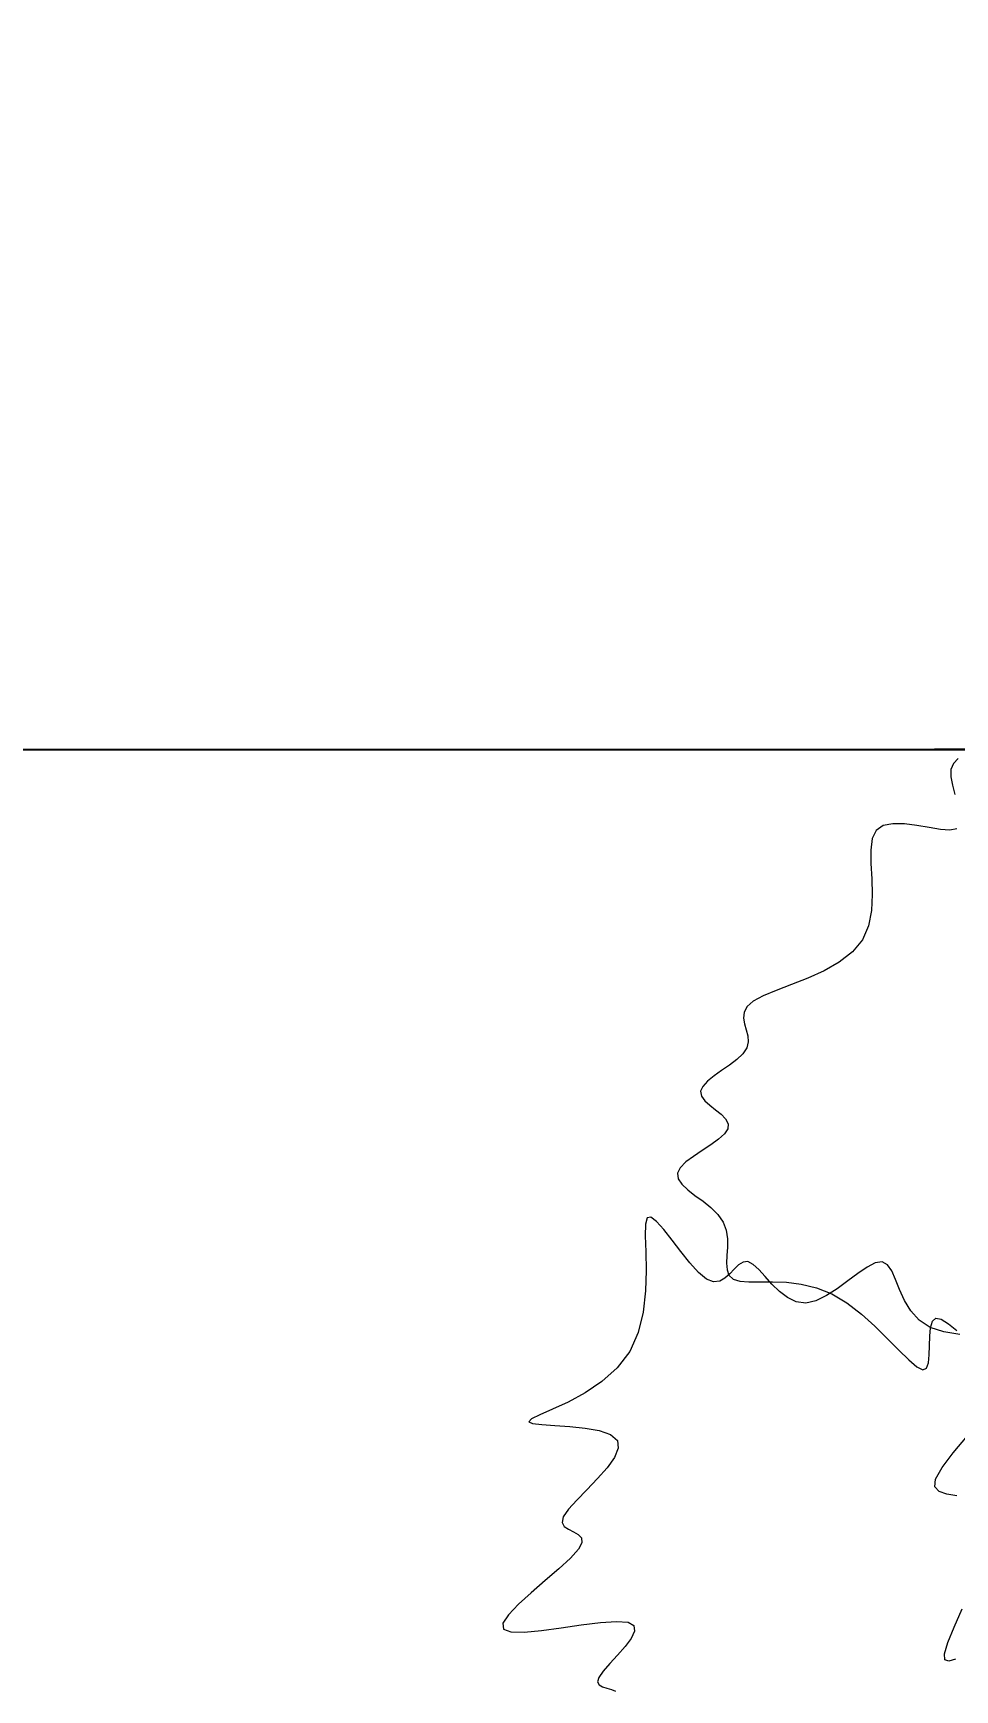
# Model space of a CAD drawing. Extents: x 2080 to 102399, y 2071 to 93424.
# Drawn here: x 88114.7 to 88221.5, y 81072.5 to 81264.5 of the extents above; entities that cross this region are included whole.
import ezdxf

# ---------------------------------------------------------------- set-up
doc = ezdxf.new("R2010")
doc.units = 0
doc.header["$LTSCALE"] = 20
doc.header["$MEASUREMENT"] = 0
doc.header["$PDMODE"] = 34
doc.header["$PDSIZE"] = 5
doc.layers.add('casuanut tree', color=100, linetype='Continuous', lineweight=5)
doc.layers.add('DIMLINE', color=254, linetype='Continuous')
doc.layers.add('road', color=2, linetype='Continuous')
doc.styles.add('STYLE1', font='romans.shx')
doc.dimstyles.get("Standard").update_dxf_attribs({"dimtxt": 24, "dimasz": 12, "dimexe": 0.18, "dimexo": 0.0625, "dimgap": 0, "dimtad": 1, "dimzin": 1, "dimdsep": 46, "dimlunit": 4, "dimtxsty": 'STYLE1', "dimblk": 'BLK', "dimcen": 0, "dimse1": 1, "dimse2": 1, "dimclrt": 3, "dimazin": 0, "dimtfac": 1, "dimtix": 1, "dimtmove": 2, "dimatfit": 3, "dimldrblk": 'BLK', "dimfxl": 1, "dimtolj": 1, "dimtzin": 0, "dimarcsym": 0})

# ---------------------------------------------------------------- blocks, each defined once
blk = doc.blocks.new('tr')
at = {"layer": 'casuanut tree'}
for points in [[(-0.4906, 0.7455), (-0.4946, 0.7428), (-0.4975, 0.7389), (-0.4989, 0.7336), (-0.4991, 0.7272), (-0.4988, 0.7202)], [(-0.5031, 0.695), (-0.5083, 0.6953), (-0.5151, 0.6974), (-0.523, 0.7006), (-0.5315, 0.7041), (-0.5402, 0.7073), (-0.5484, 0.7094), (-0.5557, 0.7097), (-0.5616, 0.7074), (-0.5659, 0.7021), (-0.5687, 0.6941), (-0.5709, 0.6843), (-0.5728, 0.6733), (-0.5751, 0.6617), (-0.5783, 0.6503), (-0.583, 0.6398), (-0.5898, 0.6308), (-0.599, 0.6238), (-0.6102, 0.6186), (-0.6226, 0.6149), (-0.6355, 0.6123), (-0.6483, 0.6104), (-0.6603, 0.6087), (-0.6706, 0.607), (-0.6787, 0.6048), (-0.6841, 0.6019), (-0.6872, 0.5983), (-0.6885, 0.5942), (-0.6887, 0.5898), (-0.6885, 0.5852), (-0.6884, 0.5806), (-0.6891, 0.5762), (-0.6911, 0.5722), (-0.695, 0.5686), (-0.7003, 0.5655), (-0.7065, 0.5626), (-0.7131, 0.5599), (-0.7194, 0.5573), (-0.725, 0.5546), (-0.7293, 0.5517), (-0.7317, 0.5485), (-0.7318, 0.5449), (-0.7302, 0.541), (-0.7274, 0.5369), (-0.7241, 0.5327), (-0.7208, 0.5285), (-0.7184, 0.5244), (-0.7173, 0.5205), (-0.7182, 0.5169), (-0.7215, 0.5138), (-0.7268, 0.5109), (-0.7333, 0.5082), (-0.7405, 0.5055), (-0.7477, 0.5028), (-0.7541, 0.5), (-0.7591, 0.4968), (-0.7621, 0.4933), (-0.7625, 0.4892), (-0.7607, 0.4847), (-0.7574, 0.4797), (-0.7531, 0.4744), (-0.7483, 0.4688), (-0.7437, 0.4629), (-0.7398, 0.4567), (-0.7373, 0.4505), (-0.7365, 0.4441), (-0.737, 0.4377), (-0.7384, 0.4316), (-0.7401, 0.4257), (-0.7416, 0.4202), (-0.7424, 0.4153), (-0.7419, 0.4111), (-0.7395, 0.4076), (-0.7351, 0.4051), (-0.7287, 0.4031), (-0.7207, 0.4013), (-0.7115, 0.3992), (-0.7016, 0.3965), (-0.6913, 0.3927), (-0.6809, 0.3876), (-0.6709, 0.3806), (-0.6615, 0.3716), (-0.6529, 0.3611), (-0.6451, 0.35), (-0.6381, 0.3389), (-0.6318, 0.3287), (-0.6264, 0.3201), (-0.6217, 0.3138), (-0.6179, 0.3107), (-0.615, 0.3113), (-0.6126, 0.3148), (-0.6107, 0.3203), (-0.6089, 0.3269), (-0.6072, 0.3337), (-0.6053, 0.3397), (-0.6029, 0.344), (-0.5999, 0.3457), (-0.5962, 0.344), (-0.5917, 0.3396), (-0.5867, 0.3334)], [(-0.6426, 0.0966), (-0.6477, 0.0963), (-0.6502, 0.0979), (-0.6495, 0.1023), (-0.6452, 0.1098), (-0.6382, 0.1199), (-0.6293, 0.1318)], [(-0.6144, 0.2141), (-0.6213, 0.217), (-0.6264, 0.2202), (-0.6287, 0.2242), (-0.627, 0.2296), (-0.6203, 0.2369), (-0.6098, 0.2457), (-0.5967, 0.2555)], [(-0.5852, 0.33), (-0.5963, 0.3344), (-0.6056, 0.34), (-0.6123, 0.3471), (-0.6167, 0.3552), (-0.6195, 0.3637), (-0.6212, 0.3723), (-0.6224, 0.3803), (-0.6238, 0.3871), (-0.6258, 0.3923), (-0.6292, 0.3952), (-0.6343, 0.3957), (-0.6409, 0.394), (-0.6487, 0.391), (-0.6572, 0.3872), (-0.6661, 0.3834), (-0.675, 0.3802), (-0.6834, 0.3783), (-0.6911, 0.3783), (-0.6978, 0.3808), (-0.7034, 0.3853), (-0.7082, 0.3911), (-0.7124, 0.3976), (-0.7161, 0.4042), (-0.7195, 0.4102), (-0.7227, 0.4149), (-0.726, 0.4178), (-0.7295, 0.4183), (-0.7332, 0.4171), (-0.7371, 0.4147), (-0.7411, 0.412), (-0.7453, 0.4097), (-0.7496, 0.4084), (-0.7541, 0.409), (-0.7587, 0.4121), (-0.7634, 0.4183), (-0.7681, 0.4266), (-0.7727, 0.4362), (-0.7771, 0.446), (-0.7813, 0.4549), (-0.7851, 0.4619), (-0.7885, 0.466), (-0.7913, 0.4662), (-0.7936, 0.4618), (-0.7957, 0.4534), (-0.7979, 0.4419), (-0.8008, 0.4283), (-0.8046, 0.4137), (-0.8099, 0.3989), (-0.8169, 0.3849), (-0.8262, 0.3727), (-0.838, 0.363), (-0.8513, 0.3557), (-0.8653, 0.3503), (-0.879, 0.3465), (-0.8914, 0.3439), (-0.9015, 0.342), (-0.9082, 0.3405), (-0.9107, 0.3389), (-0.9083, 0.337), (-0.9018, 0.3347), (-0.8926, 0.3319), (-0.882, 0.3286), (-0.8711, 0.3249), (-0.8613, 0.3207), (-0.8538, 0.316), (-0.8499, 0.3107), (-0.8505, 0.305), (-0.8548, 0.2989), (-0.8619, 0.2927), (-0.8707, 0.2864), (-0.8802, 0.2802), (-0.8892, 0.2744), (-0.8967, 0.2692), (-0.9017, 0.2645), (-0.9034, 0.2607), (-0.9025, 0.2575), (-0.9, 0.2547), (-0.8968, 0.252), (-0.8938, 0.2493), (-0.892, 0.2463), (-0.8925, 0.2428), (-0.8961, 0.2386), (-0.9034, 0.2335), (-0.9136, 0.2278), (-0.9253, 0.2216), (-0.9374, 0.2152), (-0.9486, 0.209), (-0.9575, 0.2031), (-0.9629, 0.1979), (-0.9636, 0.1935), (-0.9587, 0.1903), (-0.9492, 0.1879), (-0.9364, 0.1862), (-0.9218, 0.1848), (-0.9067, 0.1836), (-0.8925, 0.1821), (-0.8806, 0.1803), (-0.8724, 0.1778), (-0.8689, 0.1744), (-0.8694, 0.1702), (-0.873, 0.1656), (-0.8787, 0.1607), (-0.8856, 0.1558), (-0.8925, 0.151), (-0.8986, 0.1466), (-0.9028, 0.1428), (-0.9045, 0.1398), (-0.9039, 0.1375), (-0.9018, 0.1355), (-0.8989, 0.1338), (-0.8957, 0.1321), (-0.893, 0.1302)]]:
    blk.add_lwpolyline(points, dxfattribs=at)
blk = doc.blocks.new('BLK')
for q in [(0, 2), (-2, 0), (0, -2), (2, 0)]:
    blk.add_line((0, 0), q)
blk.add_circle((0, 0), 1)
blk = doc.blocks.new('*D435')
at = {"layer": 'Defpoints', "color": 0, "ltscale": 0.5, "transparency": 16777216}
for p in [(87523.17, 81225.94), (88243.17, 81225.94), (88243.17, 81181.47)]:
    blk.add_point(p, dxfattribs=at)
at = {"layer": 'DIMLINE', "color": 0, "lineweight": -2, "ltscale": 0.5, "transparency": 16777216}
blk.add_line((87535.17, 81181.47), (88231.17, 81181.47), dxfattribs=at)
at = {"layer": 'DIMLINE', "color": 0, "lineweight": -2, "ltscale": 0.5, "transparency": 16777216, "xscale": 12, "yscale": 12, "zscale": 12, "rotation": 180}
blk.add_blockref('BLK', (87523.17, 81181.47), dxfattribs=at)
at = {"layer": 'DIMLINE', "color": 0, "lineweight": -2, "ltscale": 0.5, "transparency": 16777216, "xscale": 12, "yscale": 12, "zscale": 12}
blk.add_blockref('BLK', (88243.17, 81181.47), dxfattribs=at)
at = {"layer": 'DIMLINE', "color": 3, "ltscale": 0.5, "transparency": 16777216, "insert": (87883.17, 81195.76), "char_height": 24, "attachment_point": 5, "style": 'STYLE1'}
blk.add_mtext('\\A1;60\'-0"', dxfattribs=at)

msp = doc.modelspace()

# ---------------------------------------------------------------- linework, layer by layer
at = {"layer": 'road', "ltscale": 0.5}
msp.add_arc((87883.174, 81225.943), 384, 322.10351, 203.72761, dxfattribs=at)

# ---------------------------------------------------------------- block references
at = {"layer": 'casuanut tree', "linetype": 'Continuous', "xscale": 156.6043140091427, "yscale": 156.6043140091427, "zscale": 156.6043140091427, "rotation": 13.0160703837979}
msp.add_blockref('tr', (88323.039, 81083.97), dxfattribs=at)

# ---------------------------------------------------------------- dimensions: what is measured, and where the dimension line sits
at = {"layer": 'DIMLINE', "ltscale": 0.5}
dim = msp.add_linear_dim(base=(88243.174, 81181.472), p1=(87523.174, 81225.943), p2=(88243.174, 81225.943), dimstyle='Standard', override={"dimfxl": 0.18, "dimarcsym": 1}, dxfattribs=at)
dim.commit()
dim.dimension.update_dxf_attribs({"geometry": '*D435', "text_midpoint": (87883.174, 81195.758)})

doc.saveas('drawing.dxf')
